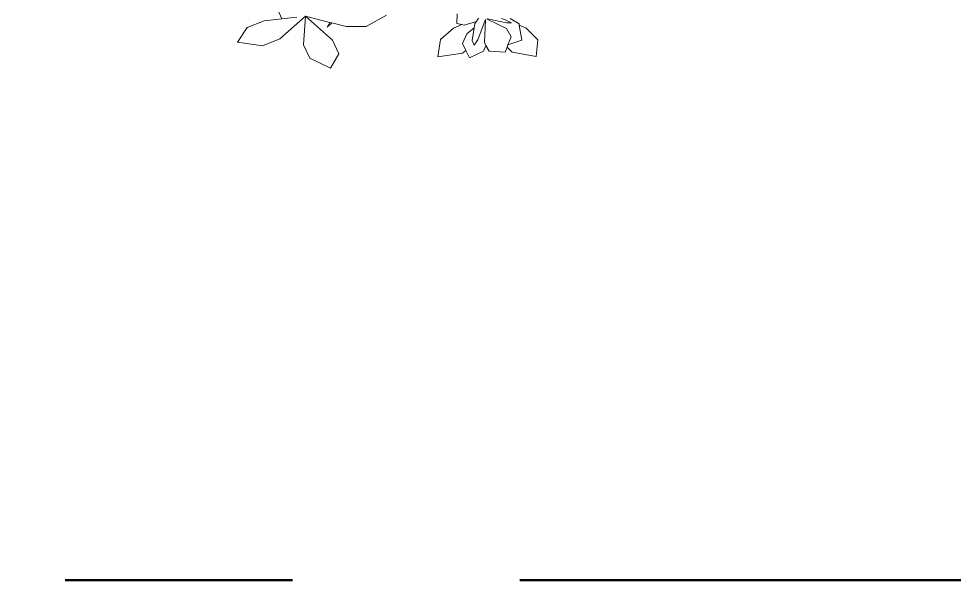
# Model space of a CAD drawing. Header units: metres. Extents: x -460 to 31334, y -1777 to 24987.
# Drawn here: x 382.812 to 383.327, y -821.364 to -821.056 of the extents above; entities that cross this region are included whole.
import ezdxf

# ---------------------------------------------------------------- set-up
doc = ezdxf.new("R2010")
doc.units = ezdxf.units.M
doc.header["$MEASUREMENT"] = 0
doc.linetypes.add('CENTER2', pattern=[1.125, 0.75, -0.125, 0.125, -0.125])
doc.layers.add('01 FURNITURE', color=8, linetype='Continuous')
doc.layers.add('TREES PLANTS', color=82, linetype='Continuous', lineweight=5)

# ---------------------------------------------------------------- blocks, each defined once
blk = doc.blocks.new('TREES_09')
at = {"layer": 'TREES PLANTS', "color": 82, "true_color": 0x34d100}
for p, q in [((1.8, 0.5037), (1.7477, 0.4512)), ((1.8758, 0.4962), (1.8, 0.5037)), ((1.8566, 0.3875), (1.8758, 0.4962)), ((1.7477, 0.4512), (1.7336, 0.4201)), ((1.7336, 0.4201), (1.8023, 0.4316)), ((1.8023, 0.4316), (1.8234, 0.3686)), ((1.7028, 0.3786), (1.727, 0.419)), ((1.7084, 0.3529), (1.7232, 0.3847)), ((1.7232, 0.3847), (1.7237, 0.3622)), ((1.727, 0.419), (1.7336, 0.4201)), ((1.7483, 0.3617), (1.7867, 0.3836)), ((1.7867, 0.3836), (1.8234, 0.3686)), ((1.8337, 0.3644), (1.8566, 0.3875)), ((1.7031, 0.3393), (1.7084, 0.3529)), ((1.7237, 0.3622), (1.7053, 0.2755)), ((1.7483, 0.3617), (1.707, 0.2747)), ((1.8234, 0.3686), (1.8337, 0.3644)), ((1.8337, 0.3644), (1.8558, 0.3555)), ((1.8558, 0.3555), (1.8521, 0.284)), ((1.7053, 0.2755), (1.705, 0.2741)), ((1.707, 0.2747), (1.7053, 0.2755)), ((1.707, 0.2747), (1.7065, 0.2738)), ((1.7103, 0.2655), (1.7079, 0.2664)), ((1.7117, 0.2674), (1.7082, 0.2676)), ((1.8003, 0.2326), (1.7103, 0.2655)), ((1.8128, 0.2615), (1.7117, 0.2674)), ((1.8254, 0.2688), (1.8128, 0.2615)), ((1.8521, 0.284), (1.8254, 0.2688)), ((1.8254, 0.2688), (1.8516, 0.2571)), ((1.8516, 0.2571), (1.8811, 0.1947)), ((1.7164, 0.2254), (1.7022, 0.2355)), ((1.7331, 0.1696), (1.7164, 0.2254)), ((1.7265, 0.2182), (1.7164, 0.2254)), ((1.7461, 0.2152), (1.7265, 0.2182)), ((1.7727, 0.182), (1.7461, 0.2152)), ((1.8025, 0.2067), (1.7461, 0.2152)), ((1.8003, 0.2326), (1.8241, 0.2157)), ((1.8241, 0.2157), (1.8025, 0.2067)), ((1.8172, 0.1623), (1.7727, 0.182)), ((1.8479, 0.1779), (1.8172, 0.1623)), ((1.8811, 0.1947), (1.8479, 0.1779)), ((1.8611, 0.1628), (1.8479, 0.1779)), ((1.7263, 0.1368), (1.6828, 0.138)), ((1.7311, 0.16), (1.7263, 0.1368)), ((1.7331, 0.1696), (1.7311, 0.16)), ((1.7475, 0.1218), (1.7311, 0.16)), ((1.8768, 0.0504), (1.8611, 0.1628)), ((1.7475, 0.1218), (1.7991, 0.0626)), ((1.7991, 0.0626), (1.8768, 0.0504)), ((1.74, -0.2749), (1.689, -0.1822)), ((1.7399, -0.3658), (1.74, -0.2749)), ((1.7399, -0.3658), (1.7234, -0.4307)), ((1.863, -0.3986), (1.8019, -0.4274)), ((1.929, -0.437), (1.863, -0.3986)), ((1.8019, -0.4274), (1.6932, -0.5493)), ((1.7211, -0.4396), (1.6932, -0.5493)), ((1.7234, -0.4307), (1.7211, -0.4396)), ((1.7211, -0.4396), (1.7424, -0.4508)), ((1.7424, -0.4508), (1.7234, -0.4307)), ((1.8833, -0.5306), (1.929, -0.437)), ((1.7959, -0.666), (1.6932, -0.5493)), ((1.8235, -0.5587), (1.6932, -0.5493)), ((1.8235, -0.5587), (1.8833, -0.5306)), ((1.7051, -0.6572), (1.6975, -0.5889)), ((1.7051, -0.6572), (1.6535, -0.6796)), ((1.7139, -0.7377), (1.7051, -0.6572)), ((1.8274, -0.7442), (1.7959, -0.666)), ((1.7139, -0.7377), (1.7448, -0.814)), ((1.8111, -0.8577), (1.8274, -0.7442)), ((1.7448, -0.814), (1.8111, -0.8577))]:
    blk.add_line(p, q, dxfattribs=at)

msp = doc.modelspace()

# ---------------------------------------------------------------- linework, layer by layer
at = {"layer": '01 FURNITURE', "color": 1, "linetype": 'CENTER2', "lineweight": 50}
msp.add_lwpolyline([(377.54969, -815.96004), (386.0879, -815.96004), (386.0879, -821.36436), (377.54969, -821.36436)], close=True, dxfattribs=at)

# ---------------------------------------------------------------- block references
at = {"lineweight": 9, "xscale": 0.1211939726717993, "yscale": 0.1211939726717993, "zscale": 0.1211939726717993, "rotation": 270}
msp.add_blockref('TREES_09', (383.03667, -820.8492), dxfattribs=at)

doc.saveas('drawing.dxf')
